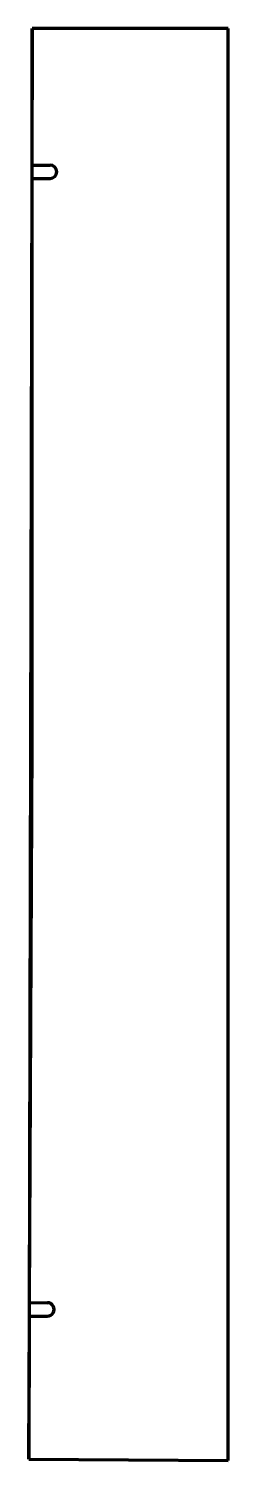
# Model space of a CAD drawing. Header units: inches. Extents: x 0 to 11.1, y 0 to 80.
import ezdxf

# ---------------------------------------------------------------- set-up
doc = ezdxf.new("R2010")
doc.units = ezdxf.units.IN
doc.header["$MEASUREMENT"] = 0
doc.layers.add('1', color=7, linetype='Continuous')

msp = doc.modelspace()

# ---------------------------------------------------------------- linework, layer by layer
at = {"color": 7, "lineweight": 90}
for p, q in [((0.188, 80), (0, 0.062)), ((0.188, 72.375), (0.188, 80)), ((11.125, 80), (0.188, 80)), ((11.125, 0), (11.125, 80)), ((0.188, 40.062), (0.188, 71.625)), ((0.041, 8.812), (0.188, 40.062)), ((0, 0.062), (0.038, 8.063)), ((0, 0.062), (11.125, 0))]:
    msp.add_line(p, q, dxfattribs=at)
at = {"layer": '1', "color": 7, "lineweight": 90}
for p, q in [((0.188, 80), (0, 0.062)), ((0.188, 72.375), (1.188, 72.375)), ((0.188, 71.625), (1.188, 71.625)), ((0.041, 8.812), (1.041, 8.808)), ((0.038, 8.063), (1.037, 8.058))]:
    msp.add_line(p, q, dxfattribs=at)
at = {"layer": '1', "color": 1, "lineweight": 90}
msp.add_line((0.188, 80), (0, 0.062), dxfattribs=at)
at = {"layer": '1', "color": 7, "lineweight": 90}
for centre, start, end in [((1.188, 72), 270, 450), ((1.039, 8.433), 269.73143, 449.73143)]:
    msp.add_arc(centre, 0.375, start, end, dxfattribs=at)

doc.saveas('drawing.dxf')
